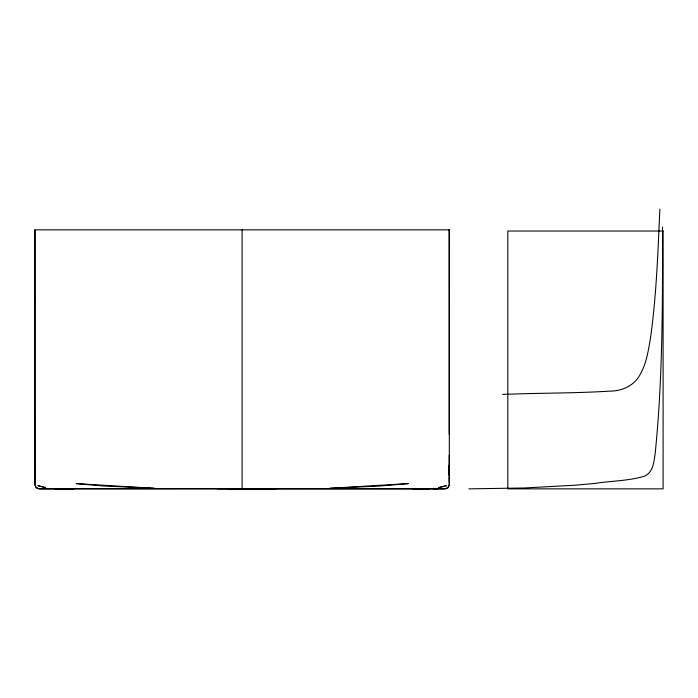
<?xml version="1.0" encoding="UTF-8"?>
<svg xmlns="http://www.w3.org/2000/svg" width="698" height="698" viewBox="0 0 698 698"><rect width="100%" height="100%" fill="white"/><g stroke="black" fill="none" stroke-linecap="round" stroke-linejoin="round"><path stroke-width="1.05" d="M34.9 480.25L34.909 484.866L36.226 487.745L39.132 488.853L445.071 488.853L447.985 487.745L449.294 484.866L449.303 483.173L449.303 229.851M449.303 481.637L449.303 480.259M662.507 227.059C662.62 302.627 662.803 378.377 655.16 453.639C653.913 461.849 653.075 472.947 643.992 476.341C628.34 480.922 611.736 480.878 595.682 483.278A877.622 877.622 0 0 1 573.974 485.267L524.006 487.998L468.829 488.853M449.207 475.417L449.233 465.758M449.198 475.05L449.224 464.912M449.233 479.282L449.25 477.545M659.863 209.147C657.909 252.275 656.46 295.551 650.449 338.347C648.25 350.998 646.357 364.234 639.621 375.419C633.653 385.985 621.63 391.159 609.869 391.124C574.166 393.367 538.385 392.913 502.656 394.431M243.776 488.809L244.946 488.783M243.192 488.818L256.393 488.591L254.133 488.617M245.399 488.775L252.135 488.652M243.846 488.766L248.663 488.713M245.792 488.748L252.013 488.679M55.709 488.74L256.873 488.652M433.109 488.801L437.646 488.775L412.483 488.801M433.449 488.801L445.019 488.844L447.95 487.693L449.285 484.805L449.189 455.209M429.602 488.757L246.446 488.844M239.911 488.844L266.802 488.783M276.495 488.792L217.41 488.783M449.224 229.851L34.979 229.851L35.005 475.417M71.72 488.801L39.184 488.844L36.261 487.693L34.917 484.805L34.9 229.851M54.601 488.757L73.508 488.783L56.913 488.722M242.101 229.851L242.101 488.792L235.54 488.713M57.55 488.713L74.163 488.783M242.101 488.792L227.33 488.652L238.419 488.748L232.19 488.679M241.874 488.836L227.81 488.591L241.011 488.818M34.944 480.355L34.97 482.039L34.987 464.912M34.961 477.545L34.979 479.282M449.215 434.383L449.172 229.851M442.602 486.611L438.667 487.623L446.423 485.642L442.602 486.611M408.121 483.609L380.297 486.009L329.857 488.303L408.121 483.609M663.1 231.021L507.795 231.021L507.795 488.853L663.1 488.853L663.1 231.021M154.345 488.303L103.906 486.009L76.082 483.609L154.345 488.303M41.601 486.611L37.788 485.642L45.536 487.623L41.601 486.611"/></g></svg>
